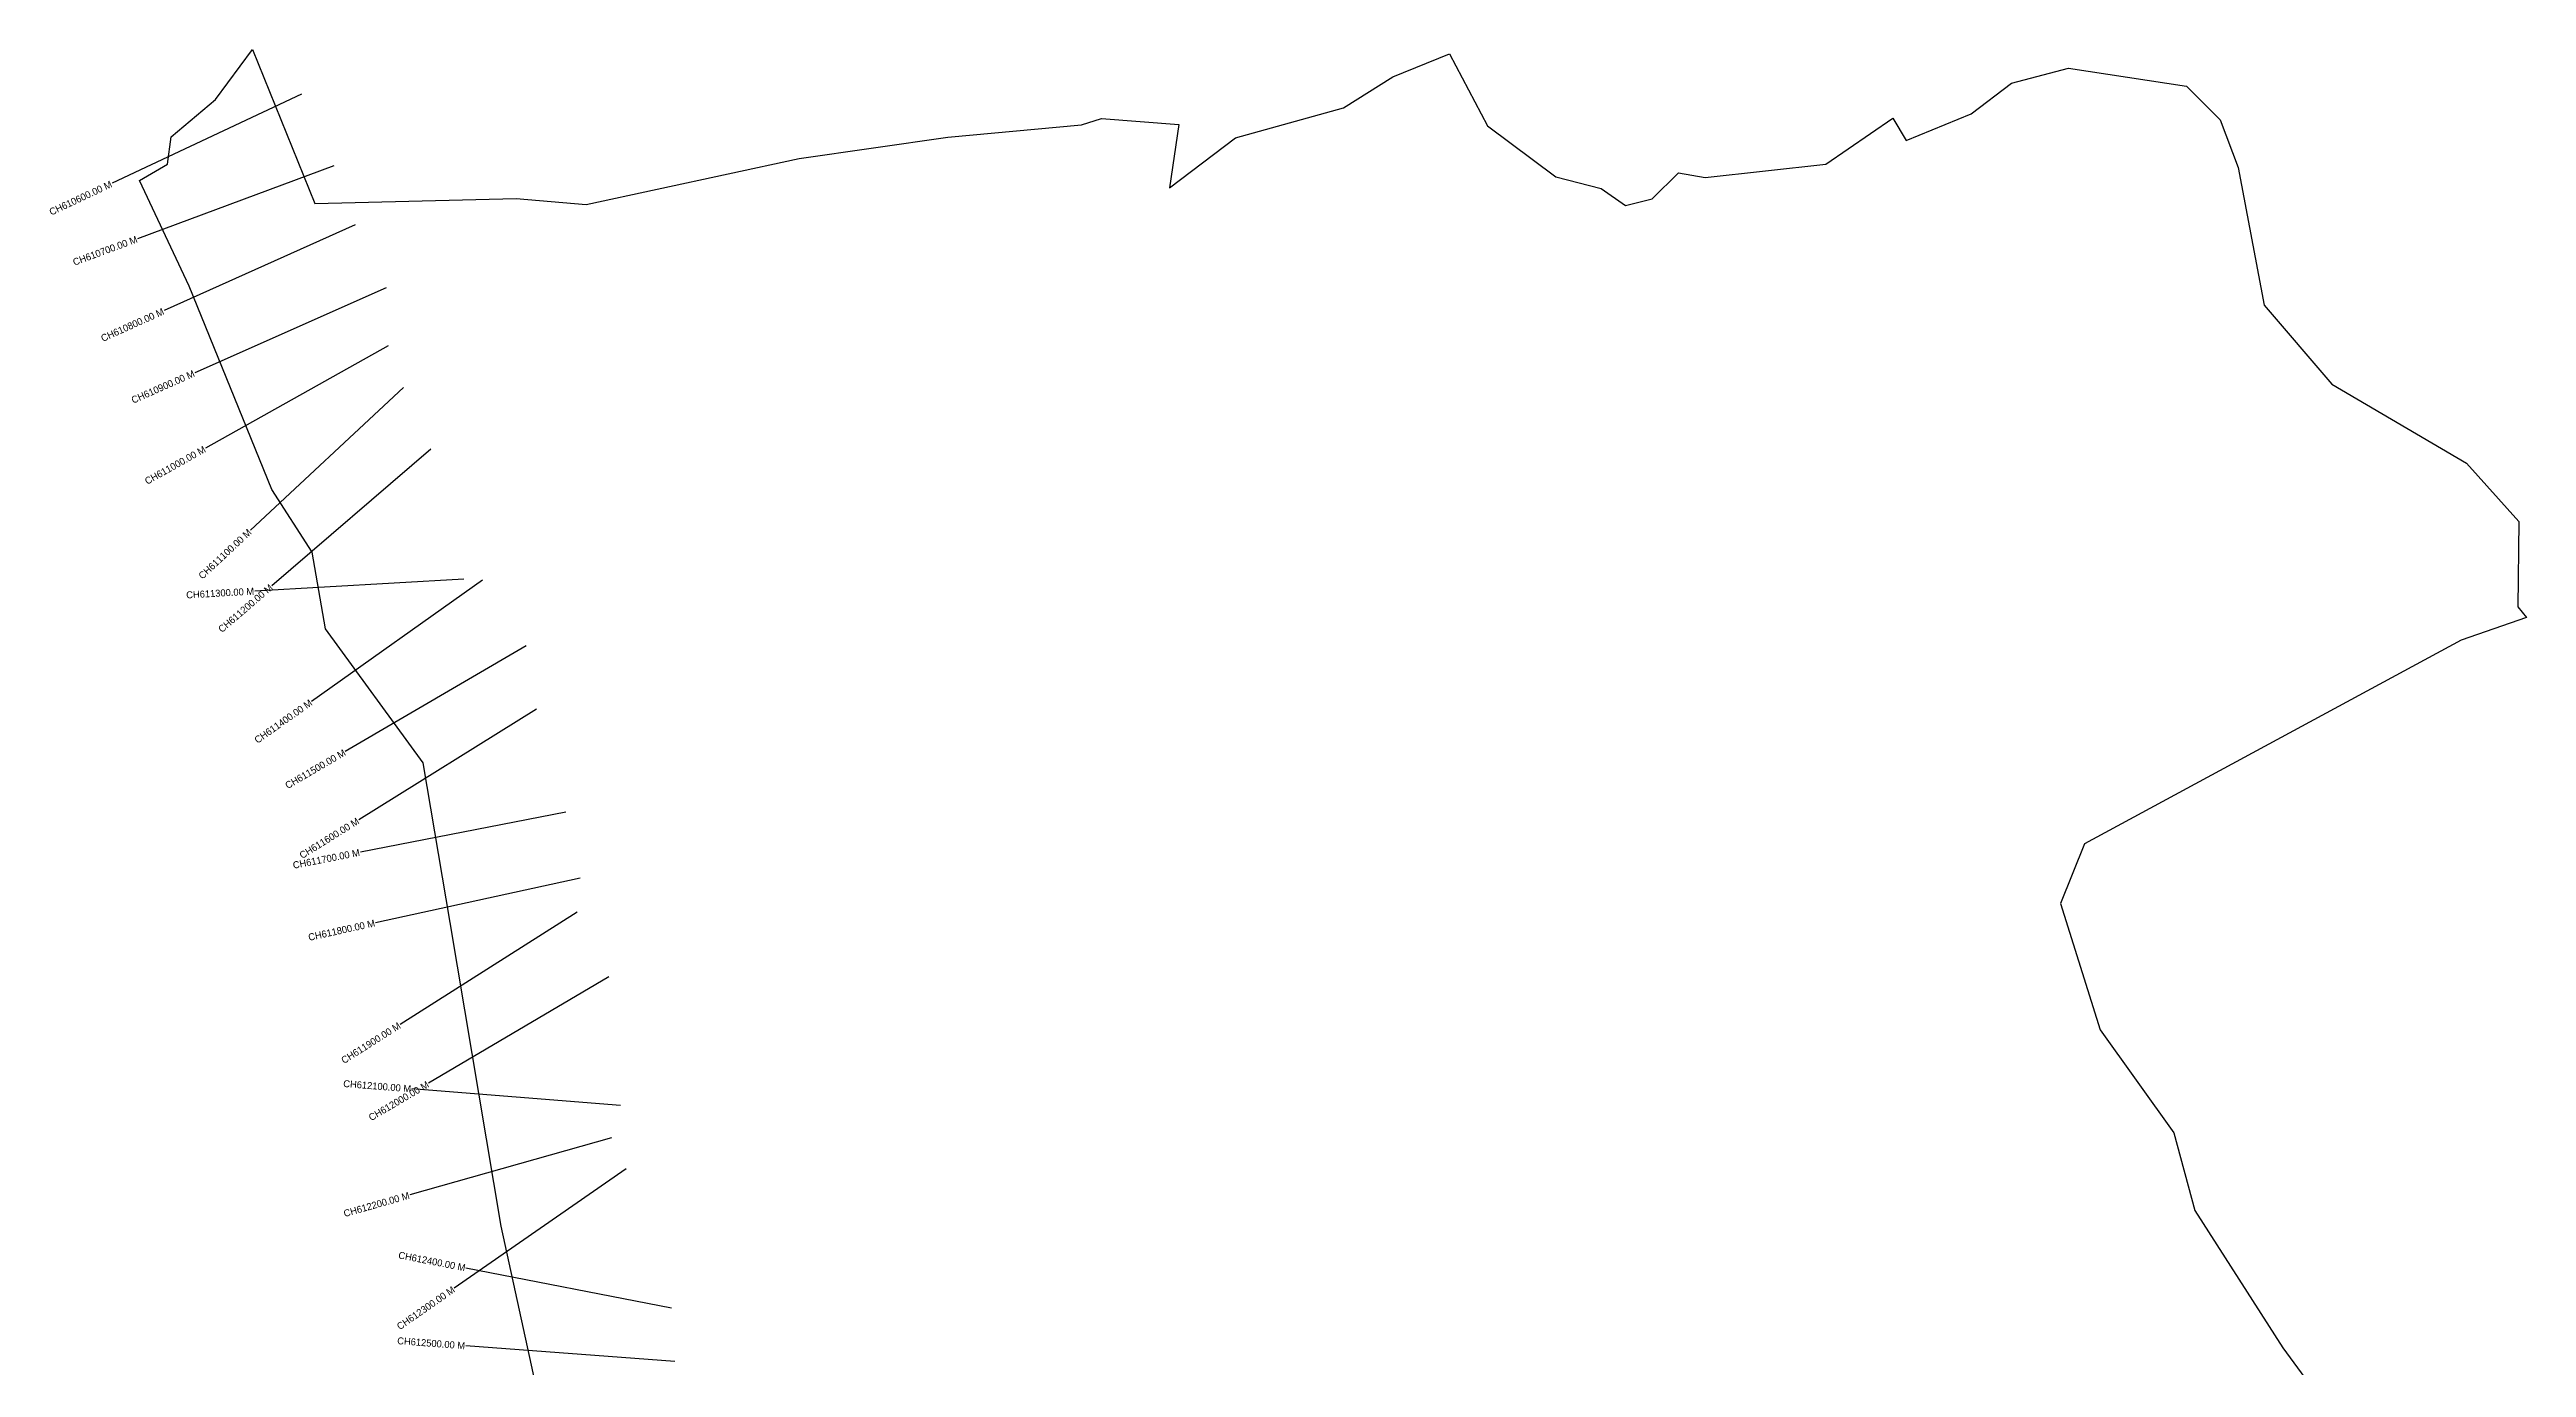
# Model space of a CAD drawing. Header units: metres. Extents: x 320993 to 325188, y 1822391 to 1826704.
# Drawn here: x 320993 to 324540, y 1824816 to 1826704 of the extents above; entities that cross this region are included whole.
import ezdxf
from ezdxf.enums import TextEntityAlignment as Align

# ---------------------------------------------------------------- set-up
doc = ezdxf.new("R2010")
doc.units = ezdxf.units.M
doc.layers.add('CS', color=134, linetype='Continuous')
doc.layers.add('CSMark', color=6, linetype='Continuous')

msp = doc.modelspace()

# ---------------------------------------------------------------- linework, layer by layer
at = {"color": 6}
for points in [[(321166.5, 1826578.7), (321230.3, 1826632), (321283.1, 1826703.7), (321372.3, 1826483.3), (321660.7, 1826490.4), (321761.3, 1826481.9), (322066.2, 1826547.5), (322279, 1826578.4), (322470.8, 1826595.9), (322499.2, 1826604.7), (322610, 1826596.4), (322596.8, 1826505.5), (322691.3, 1826577), (322845.7, 1826620.3), (322916.6, 1826664.7), (322997.8, 1826697.3), (323052.2, 1826594.2), (323150, 1826521.3), (323214.9, 1826504.7), (323250, 1826480.2), (323288, 1826489.7), (323325.7, 1826527), (323363.8, 1826520.6), (323536.7, 1826539.6), (323632.9, 1826605.5), (323652, 1826573.3), (323744.8, 1826611.4), (323802.5, 1826655.7), (323884.3, 1826677.2), (324053.1, 1826651.1), (324101.5, 1826602.9), (324127.3, 1826534.6), (324164.7, 1826337.6), (324261.5, 1826224.4), (324454.5, 1826111.4), (324529.3, 1826027.9), (324527.9, 1825905.5), (324540.2, 1825890.3), (324446.6, 1825857.8), (323907.2, 1825566.3), (323872.7, 1825480.6), (323929.5, 1825299.7), (324035.2, 1825152.2), (324065.3, 1825041), (324191.2, 1824844.4), (324472, 1824461.4)], [(321703.2, 1824725.2), (321639.4, 1825018.3), (321566.2, 1825453.3), (321527.7, 1825682.2), (321387.9, 1825874), (321368.5, 1825983.8), (321311.1, 1826073.7), (321192.6, 1826364.7), (321121.5, 1826516), (321161.3, 1826539.5), (321166.5, 1826578.7)]]:
    msp.add_lwpolyline(points, dxfattribs=at)
at = {"layer": 'CS'}
for p, q in [((321353.5, 1826639.6), (321082, 1826512.1)), ((321399.9, 1826537.1), (321118.6, 1826432.8)), ((321430.4, 1826452.5), (321156.6, 1826329.7)), ((321474.7, 1826362.3), (321200.4, 1826240.8)), ((321477.5, 1826279.4), (321215.8, 1826132.7)), ((321499.7, 1826219.5), (321280.2, 1826015.1)), ((321538.6, 1826131.1), (321310.9, 1825935.8)), ((321586, 1825945), (321286.5, 1825928.1)), ((321612.6, 1825943.5), (321367.8, 1825770.1)), ((321675.2, 1825849.5), (321416.1, 1825698.3)), ((321690.1, 1825758.8), (321435.4, 1825600.5)), ((321732.1, 1825611.5), (321437.7, 1825554)), ((321752.4, 1825517), (321459.4, 1825453)), ((321748.2, 1825468), (321494.8, 1825307.5)), ((321793.8, 1825375.6), (321535.4, 1825223.1)), ((321810.5, 1825191.4), (321511.4, 1825215.1)), ((321797.3, 1825145), (321508.7, 1825063.2)), ((321818.6, 1825100.8), (321572.2, 1824929.6)), ((321883.5, 1824901.1), (321589, 1824958.6)), ((321887.9, 1824824.5), (321588.7, 1824847.2))]:
    msp.add_line(p, q, dxfattribs=at)

# ---------------------------------------------------------------- texts
at = {"layer": 'CSMark'}
for s, rotation, p in [('CH610600.00 M', 25.1579, (321081.1, 1826511.7)), ('CH610700.00 M', 20.3344, (321117.7, 1826432.5)), ('CH610800.00 M', 24.1568, (321155.7, 1826329.3)), ('CH610900.00 M', 23.8895, (321199.5, 1826240.4)), ('CH611000.00 M', 29.2854, (321214.9, 1826132.2)), ('CH611100.00 M', 42.9536, (321279.4, 1826014.4)), ('CH611200.00 M', 40.6212, (321310.1, 1825935.1)), ('CH611300.00 M', 3.2378, (321285.5, 1825928)), ('CH611400.00 M', 35.2918, (321367, 1825769.6)), ('CH611500.00 M', 30.2633, (321415.3, 1825697.8)), ('CH611600.00 M', 31.8627, (321434.5, 1825599.9)), ('CH611700.00 M', 11.0456, (321436.7, 1825553.9)), ('CH611800.00 M', 12.3289, (321458.4, 1825452.8)), ('CH611900.00 M', 32.3363, (321493.9, 1825307)), ('CH612100.00 M', 355.4627, (321510.4, 1825215.2)), ('CH612000.00 M', 30.5555, (321534.6, 1825222.6)), ('CH612200.00 M', 15.8311, (321507.7, 1825062.9)), ('CH612400.00 M', 348.9543, (321588, 1824958.8)), ('CH612300.00 M', 34.7881, (321571.4, 1824929.1)), ('CH612500.00 M', 355.6668, (321587.7, 1824847.2))]:
    msp.add_text(s, height=10, rotation=rotation, dxfattribs=at).set_placement(p, align=Align.MIDDLE_RIGHT)

doc.saveas('drawing.dxf')
